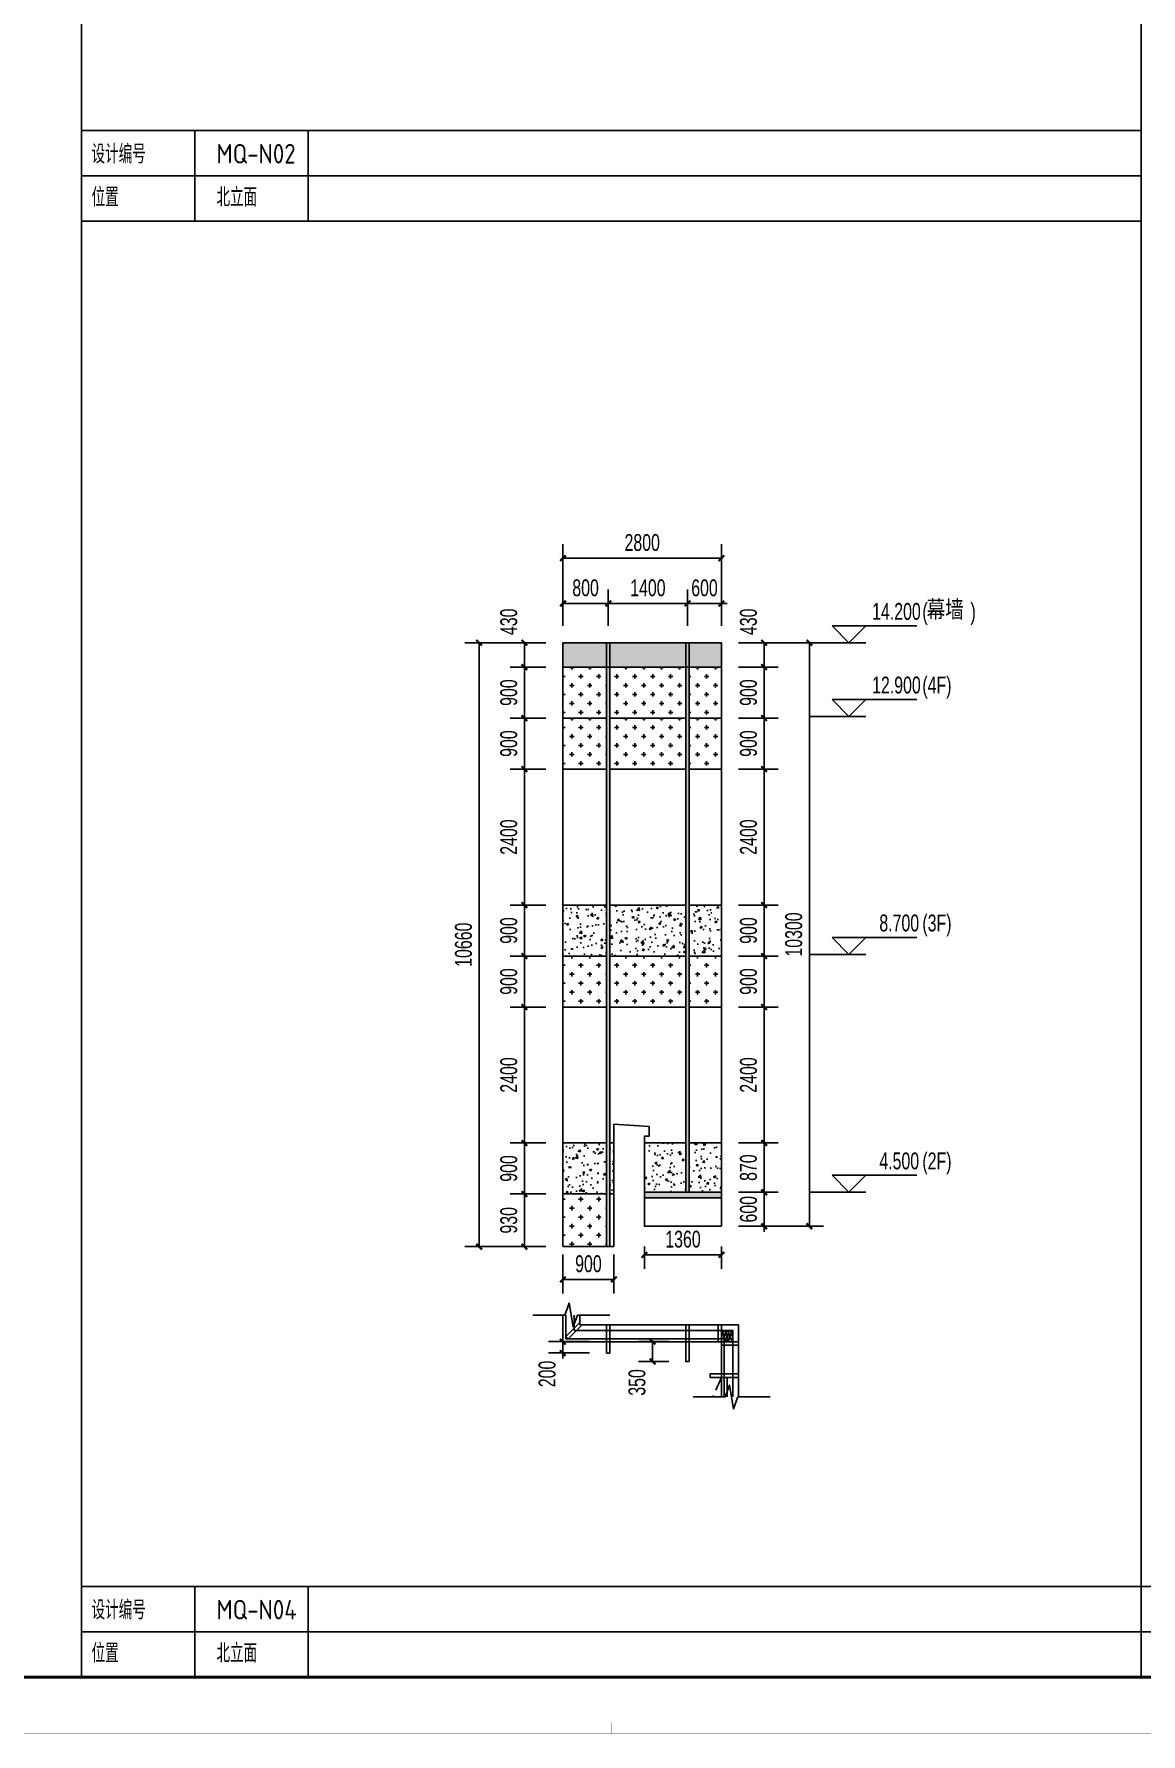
# Model space of a CAD drawing. Extents: x -3 to 440502, y -49243 to 59402.
# Drawn here: x 31859 to 51409, y -2 to 30006 of the extents above; entities that cross this region are included whole.
import ezdxf

# ---------------------------------------------------------------- set-up
doc = ezdxf.new("R2010")
doc.units = 0
doc.header["$LTSCALE"] = 1000
doc.header["$MEASUREMENT"] = 0
for name, pattern in [('109-34 轴网$0$L1$0$$AUDIT_BAD_LTYPE1', [0]), ('ACAD_ISO05W100', [34, 24, -3, 0.5, -3, 0.5, -3]), ('DASH', [0.35, 0.25, -0.1])]:
    doc.linetypes.add(name, pattern=pattern)
for name, color, linetype in [('01-标注_尺寸', 124, 'Continuous'), ('01-标注_标高', 200, 'Continuous'), ('01-标注_符号', 200, 'Continuous'), ('02-TEXT_标注', 130, 'Continuous'), ('05-填充_156', 156, 'Continuous'), ('05-填充_18', 18, 'Continuous'), ('05-填充_天正', 26, 'Continuous'), ('A-0-图名图例', 2, 'Continuous'), ('A-C_玻璃幕墙', 140, 'Continuous'), ('A-C_窗', 140, 'Continuous'), ('A-TECH_结构', 21, 'Continuous'), ('D_铝板', 181, 'Continuous'), ('E-立面', 255, 'Continuous')]:
    doc.layers.add(name, color=color, linetype=linetype)
doc.styles.add('_TCH_DIM', font='ros.shx', dxfattribs={"bigfont": 'jd.shx'})
doc.styles.add('_TCH_DIM_T3', font='ros.shx', dxfattribs={"width": 0.705882, "bigfont": 'jd.shx'})
doc.styles.get("Standard").update_dxf_attribs({"font": 'gbenor.shx', "bigfont": 'gbcbig.shx'})
doc.dimstyles.new('_TCH_ARCH&&100', dxfattribs={"dimtxt": 297.5, "dimasz": 100, "dimexe": 250, "dimexo": 300, "dimgap": 126.25, "dimtad": 1, "dimdec": 0, "dimzin": 0, "dimdsep": 46, "dimtxsty": '_TCH_DIM_T3', "dimblk": 'ARCHTICK', "dimcen": 0.09, "dimclrt": 7, "dimazin": 2, "dimtfac": 1, "dimtdec": 0, "dimtix": 1, "dimtmove": 2, "dimatfit": 3, "dimfxl": 0, "dimtolj": 1, "dimtzin": 0, "dimarcsym": 0})
pattern_1 = [(0, (-484146.42, -43742.68), (158.75, 158.75), [79.375, -238.125]), (90, (-484106.73, -43782.37), (-158.75, 158.75), [79.375, -238.125])]
pattern_2 = [(0, (-484146.42, -39542.68), (158.75, 158.75), [79.375, -238.125]), (90, (-484106.73, -39582.37), (-158.75, 158.75), [79.375, -238.125])]
pattern_3 = [(0, (-484146.42, -38642.68), (158.75, 158.75), [79.375, -238.125]), (90, (-484106.73, -38682.37), (-158.75, 158.75), [79.375, -238.125])]

# ---------------------------------------------------------------- blocks, each defined once
blk = doc.blocks.new('图框-A1')
for points, const_width in [([(0, 0), (841, 0), (841, 594), (0, 594)], 0.05), ([(766, 584), (25, 584), (25, 10), (766, 10)], 0.5)]:
    blk.add_lwpolyline(points, close=True, dxfattribs=dict(const_width=const_width))
at = {"const_width": 0.05}
blk.add_lwpolyline([(420.5, 0), (420.5, 2)], dxfattribs=at)
blk = doc.blocks.new('X-门窗表说明参照')
at = {"layer": 'Defpoints', "color": 165}
blk.add_lwpolyline([(0, 57400), (30200, 57400), (30200, 0), (0, 0)], close=True, dxfattribs=at)
blk = doc.blocks.new('X-门窗表说明')
blk.add_blockref('X-门窗表说明参照', (0, 0))
blk = doc.blocks.new('*U28')
for p, q in [((0, 1600), (18709, 1600)), ((0, 800), (18709, 800)), ((0, 0), (18709, 0))]:
    blk.add_line(p, q)
for points in [[(2000, 1600), (2000, 0)], [(4000, 1600), (4000, 0)]]:
    blk.add_lwpolyline(points)
for s, p in [('设计编号', (176, 1020)), ('位置', (176, 258))]:
    blk.add_text(s, height=332.8).set_placement(p)
blk = doc.blocks.new('*U22')
at = {"layer": '05-填充_18'}
h = blk.add_hatch(color=256, dxfattribs=at)
h.dxf.hatch_style = 1
h.paths.add_polyline_path([(60, -10350), (0, -10350), (0, 310), (60, 310)])
blk.add_lwpolyline([(60, -10350), (0, -10350), (0, 310), (60, 310)], close=True)
blk = doc.blocks.new('*U23')
at = {"layer": '05-填充_18'}
h = blk.add_hatch(color=256, dxfattribs=at)
h.dxf.hatch_style = 1
h.paths.add_polyline_path([(60, -9390), (0, -9390), (0, 310), (60, 310)])
blk.add_lwpolyline([(60, -9390), (0, -9390), (0, 310), (60, 310)], close=True)
blk = doc.blocks.new('*U20')
for p, q in [((0, 1600), (25191, 1600)), ((0, 800), (25191, 800)), ((0, 0), (25191, 0))]:
    blk.add_line(p, q)
for points in [[(2000, 1600), (2000, 0)], [(4000, 1600), (4000, 0)]]:
    blk.add_lwpolyline(points)
for s, p in [('设计编号', (176, 1020)), ('位置', (176, 258))]:
    blk.add_text(s, height=332.8).set_placement(p)
blk = doc.blocks.new('$LinePat$岩棉板')
at = {"color": 0}
for p, q in [((0, -17), (12, -67)), ((12, -67), (24, -17))]:
    blk.add_line(p, q, dxfattribs=at)
for centre, start, end in [((12, -17), 0, 180), ((0, -67), 270, 0), ((24, -67), 180, 270)]:
    blk.add_arc(centre, 12, start, end, dxfattribs=at)
at = {"layer": 'Defpoints'}
blk.add_point((0, 0), dxfattribs=at)
at = {"layer": 'Defpoints', "color": 0}
blk.add_point((24, -84), dxfattribs=at)
blk = doc.blocks.new('A$C13E80662')
for points in [[(150, 150), (150, 200), (0, 200), (0, 0), (150, 0)], [(150, 0), (200, 0), (200, 150), (150, 150)]]:
    blk.add_lwpolyline(points)
at = {"color": 8, "yscale": 1.782568518697715, "zscale": 1.782568518697715}
for p, xscale, rotation in [((150, 200), 2.083333331597222, 270), ((150, 150), 2.083333331597222, 270), ((150, 100), 2.083333331597222, 270), ((150, 50), 2.083333331597222, 270), ((200, 0), 2.083333331597828, 180)]:
    blk.add_blockref('$LinePat$岩棉板', p, dxfattribs=dict(at, xscale=xscale, rotation=rotation))
blk = doc.blocks.new('A$C020B58DD')
at = {"layer": '01-标注_符号', "linetype": '109-34 轴网$0$L1$0$$AUDIT_BAD_LTYPE1'}
for points in [[(1361, 1656), (793, 1656), (716, 1446), (642, 1866), (568, 1656), (0, 1656)], [(4193, 210), (3625, 210), (3549, 0), (3475, 420), (3400, 210), (2833, 210)]]:
    blk.add_lwpolyline(points, dxfattribs=at)
at = {"layer": 'A-C_玻璃幕墙'}
for p, q in [((534, 1185), (534, 1656)), ((584, 1235), (584, 1656)), ((734, 1385), (734, 1656)), ((3384, 1235), (584, 1235)), ((3534, 1385), (734, 1385)), ((3384, 210), (3384, 1235)), ((3534, 210), (3534, 1385)), ((3634, 210), (3634, 1485)), ((3334, 1185), (534, 1185)), ((3334, 210), (3334, 1185)), ((3334, 555), (3334, 210)), ((3634, 555), (3334, 555)), ((3434, 210), (3434, 555)), ((3634, 555), (3634, 210))]:
    blk.add_line(p, q, dxfattribs=at)
for points in [[(855, 1464), (813, 1507), (584, 1278), (627, 1236)], [(1364, 985), (1304, 985), (1304, 1485), (1364, 1485)], [(2764, 835), (2704, 835), (2704, 1485), (2764, 1485)], [(3334, 1185), (3274, 1185), (3274, 1485), (3334, 1485)], [(3334, 1125), (3334, 1185), (3634, 1185), (3634, 1125)], [(3634, 615), (3634, 555), (3134, 555), (3134, 615)]]:
    blk.add_lwpolyline(points, close=True, dxfattribs=at)
at = {"layer": 'A-C_窗', "linetype": 'DASH'}
blk.add_lwpolyline([(3334, 555), (3180, 210)], dxfattribs=at)
at = {"layer": 'A-TECH_结构'}
for p, q in [((834, 1485), (834, 1656)), ((3634, 1485), (834, 1485))]:
    blk.add_line(p, q, dxfattribs=at)
at = {"layer": 'A-C_玻璃幕墙', "xscale": -1, "rotation": 90}
blk.add_blockref('A$C13E80662', (3534, 1385), dxfattribs=at)
blk = doc.blocks.new('_ArchTick')
at = {"color": 0, "linetype": 'ByBlock', "const_width": 0.4}
blk.add_lwpolyline([(-0.5, -0.5), (0.5, 0.5)], dxfattribs=at)
blk = doc.blocks.new('*D271')
at = {"layer": '01-标注_尺寸', "color": 0, "lineweight": -2, "transparency": 16777216}
for p, q in [((40819, 19260), (39469, 19260)), ((39719, 8600), (39719, 19260)), ((40819, 8600), (39469, 8600))]:
    blk.add_line(p, q, dxfattribs=at)
at = {"layer": 'Defpoints', "color": 0, "transparency": 16777216}
for p in [(39719, 19260), (41119, 19260), (41119, 8600)]:
    blk.add_point(p, dxfattribs=at)
at = {"layer": '01-标注_尺寸', "color": 0, "lineweight": -2, "transparency": 16777216, "xscale": 100, "yscale": 100, "zscale": 100}
for p, rotation in [((39719, 19260), 90), ((39719, 8600), 270)]:
    blk.add_blockref('_ArchTick', p, dxfattribs=dict(at, rotation=rotation))
at = {"layer": '01-标注_尺寸', "color": 7, "transparency": 16777216, "insert": (39444, 13930), "char_height": 297.5, "attachment_point": 5, "rotation": 90, "style": '_TCH_DIM_T3'}
blk.add_mtext('\\A1;10660', dxfattribs=at)
blk = doc.blocks.new('*D272')
at = {"layer": '01-标注_尺寸', "color": 0, "lineweight": -2, "transparency": 16777216}
for p, q in [((40900, 9530), (40269, 9530)), ((40519, 8600), (40519, 9530)), ((40900, 8600), (40269, 8600))]:
    blk.add_line(p, q, dxfattribs=at)
at = {"layer": 'Defpoints', "color": 0, "transparency": 16777216}
for p in [(40519, 9530), (41200, 9530), (41200, 8600)]:
    blk.add_point(p, dxfattribs=at)
at = {"layer": '01-标注_尺寸', "color": 0, "lineweight": -2, "transparency": 16777216, "xscale": 100, "yscale": 100, "zscale": 100}
for p, rotation in [((40519, 9530), 90), ((40519, 8600), 270)]:
    blk.add_blockref('_ArchTick', p, dxfattribs=dict(at, rotation=rotation))
at = {"layer": '01-标注_尺寸', "color": 7, "transparency": 16777216, "insert": (40244, 9065), "char_height": 297.5, "attachment_point": 5, "rotation": 90, "style": '_TCH_DIM_T3'}
blk.add_mtext('\\A1;930', dxfattribs=at)
blk = doc.blocks.new('*D273')
at = {"layer": '01-标注_尺寸', "color": 0, "lineweight": -2, "transparency": 16777216}
for p, q in [((40900, 10430), (40269, 10430)), ((40519, 9530), (40519, 10430)), ((40900, 9530), (40269, 9530))]:
    blk.add_line(p, q, dxfattribs=at)
at = {"layer": 'Defpoints', "color": 0, "transparency": 16777216}
for p in [(40519, 10430), (41200, 10430), (41200, 9530)]:
    blk.add_point(p, dxfattribs=at)
at = {"layer": '01-标注_尺寸', "color": 0, "lineweight": -2, "transparency": 16777216, "xscale": 100, "yscale": 100, "zscale": 100}
for p, rotation in [((40519, 10430), 90), ((40519, 9530), 270)]:
    blk.add_blockref('_ArchTick', p, dxfattribs=dict(at, rotation=rotation))
at = {"layer": '01-标注_尺寸', "color": 7, "transparency": 16777216, "insert": (40244, 9980), "char_height": 297.5, "attachment_point": 5, "rotation": 90, "style": '_TCH_DIM_T3'}
blk.add_mtext('\\A1;900', dxfattribs=at)
blk = doc.blocks.new('*D274')
at = {"layer": '01-标注_尺寸', "color": 0, "lineweight": -2, "transparency": 16777216}
for p, q in [((40900, 12830), (40269, 12830)), ((40519, 10430), (40519, 12830)), ((40900, 10430), (40269, 10430))]:
    blk.add_line(p, q, dxfattribs=at)
at = {"layer": 'Defpoints', "color": 0, "transparency": 16777216}
for p in [(40519, 12830), (41200, 12830), (41200, 10430)]:
    blk.add_point(p, dxfattribs=at)
at = {"layer": '01-标注_尺寸', "color": 0, "lineweight": -2, "transparency": 16777216, "xscale": 100, "yscale": 100, "zscale": 100}
for p, rotation in [((40519, 12830), 90), ((40519, 10430), 270)]:
    blk.add_blockref('_ArchTick', p, dxfattribs=dict(at, rotation=rotation))
at = {"layer": '01-标注_尺寸', "color": 7, "transparency": 16777216, "insert": (40244, 11630), "char_height": 297.5, "attachment_point": 5, "rotation": 90, "style": '_TCH_DIM_T3'}
blk.add_mtext('\\A1;2400', dxfattribs=at)
blk = doc.blocks.new('*D275')
at = {"layer": '01-标注_尺寸', "color": 0, "lineweight": -2, "transparency": 16777216}
for p, q in [((40900, 13730), (40269, 13730)), ((40519, 12830), (40519, 13730)), ((40900, 12830), (40269, 12830))]:
    blk.add_line(p, q, dxfattribs=at)
at = {"layer": 'Defpoints', "color": 0, "transparency": 16777216}
for p in [(40519, 13730), (41200, 13730), (41200, 12830)]:
    blk.add_point(p, dxfattribs=at)
at = {"layer": '01-标注_尺寸', "color": 0, "lineweight": -2, "transparency": 16777216, "xscale": 100, "yscale": 100, "zscale": 100}
for p, rotation in [((40519, 13730), 90), ((40519, 12830), 270)]:
    blk.add_blockref('_ArchTick', p, dxfattribs=dict(at, rotation=rotation))
at = {"layer": '01-标注_尺寸', "color": 7, "transparency": 16777216, "insert": (40244, 13280), "char_height": 297.5, "attachment_point": 5, "rotation": 90, "style": '_TCH_DIM_T3'}
blk.add_mtext('\\A1;900', dxfattribs=at)
blk = doc.blocks.new('*D276')
at = {"layer": '01-标注_尺寸', "color": 0, "lineweight": -2, "transparency": 16777216}
for p, q in [((40900, 14630), (40269, 14630)), ((40519, 13730), (40519, 14630)), ((40900, 13730), (40269, 13730))]:
    blk.add_line(p, q, dxfattribs=at)
at = {"layer": 'Defpoints', "color": 0, "transparency": 16777216}
for p in [(40519, 14630), (41200, 14630), (41200, 13730)]:
    blk.add_point(p, dxfattribs=at)
at = {"layer": '01-标注_尺寸', "color": 0, "lineweight": -2, "transparency": 16777216, "xscale": 100, "yscale": 100, "zscale": 100}
for p, rotation in [((40519, 14630), 90), ((40519, 13730), 270)]:
    blk.add_blockref('_ArchTick', p, dxfattribs=dict(at, rotation=rotation))
at = {"layer": '01-标注_尺寸', "color": 7, "transparency": 16777216, "insert": (40244, 14180), "char_height": 297.5, "attachment_point": 5, "rotation": 90, "style": '_TCH_DIM_T3'}
blk.add_mtext('\\A1;900', dxfattribs=at)
blk = doc.blocks.new('*D277')
at = {"layer": '01-标注_尺寸', "color": 0, "lineweight": -2, "transparency": 16777216}
for p, q in [((40900, 17030), (40269, 17030)), ((40519, 14630), (40519, 17030)), ((40900, 14630), (40269, 14630))]:
    blk.add_line(p, q, dxfattribs=at)
at = {"layer": 'Defpoints', "color": 0, "transparency": 16777216}
for p in [(40519, 17030), (41200, 17030), (41200, 14630)]:
    blk.add_point(p, dxfattribs=at)
at = {"layer": '01-标注_尺寸', "color": 0, "lineweight": -2, "transparency": 16777216, "xscale": 100, "yscale": 100, "zscale": 100}
for p, rotation in [((40519, 17030), 90), ((40519, 14630), 270)]:
    blk.add_blockref('_ArchTick', p, dxfattribs=dict(at, rotation=rotation))
at = {"layer": '01-标注_尺寸', "color": 7, "transparency": 16777216, "insert": (40244, 15830), "char_height": 297.5, "attachment_point": 5, "rotation": 90, "style": '_TCH_DIM_T3'}
blk.add_mtext('\\A1;2400', dxfattribs=at)
blk = doc.blocks.new('*D278')
at = {"layer": '01-标注_尺寸', "color": 0, "lineweight": -2, "transparency": 16777216}
for p, q in [((40900, 17930), (40269, 17930)), ((40519, 17030), (40519, 17930)), ((40900, 17030), (40269, 17030))]:
    blk.add_line(p, q, dxfattribs=at)
at = {"layer": 'Defpoints', "color": 0, "transparency": 16777216}
for p in [(40519, 17930), (41200, 17930), (41200, 17030)]:
    blk.add_point(p, dxfattribs=at)
at = {"layer": '01-标注_尺寸', "color": 0, "lineweight": -2, "transparency": 16777216, "xscale": 100, "yscale": 100, "zscale": 100}
for p, rotation in [((40519, 17930), 90), ((40519, 17030), 270)]:
    blk.add_blockref('_ArchTick', p, dxfattribs=dict(at, rotation=rotation))
at = {"layer": '01-标注_尺寸', "color": 7, "transparency": 16777216, "insert": (40244, 17480), "char_height": 297.5, "attachment_point": 5, "rotation": 90, "style": '_TCH_DIM_T3'}
blk.add_mtext('\\A1;900', dxfattribs=at)
blk = doc.blocks.new('*D279')
at = {"layer": '01-标注_尺寸', "color": 0, "lineweight": -2, "transparency": 16777216}
for p, q in [((40900, 18830), (40269, 18830)), ((40519, 17930), (40519, 18830)), ((40900, 17930), (40269, 17930))]:
    blk.add_line(p, q, dxfattribs=at)
at = {"layer": 'Defpoints', "color": 0, "transparency": 16777216}
for p in [(40519, 18830), (41200, 18830), (41200, 17930)]:
    blk.add_point(p, dxfattribs=at)
at = {"layer": '01-标注_尺寸', "color": 0, "lineweight": -2, "transparency": 16777216, "xscale": 100, "yscale": 100, "zscale": 100}
for p, rotation in [((40519, 18830), 90), ((40519, 17930), 270)]:
    blk.add_blockref('_ArchTick', p, dxfattribs=dict(at, rotation=rotation))
at = {"layer": '01-标注_尺寸', "color": 7, "transparency": 16777216, "insert": (40244, 18380), "char_height": 297.5, "attachment_point": 5, "rotation": 90, "style": '_TCH_DIM_T3'}
blk.add_mtext('\\A1;900', dxfattribs=at)
blk = doc.blocks.new('*D280')
at = {"layer": '01-标注_尺寸', "color": 0, "lineweight": -2, "transparency": 16777216}
for p, q in [((40900, 19260), (40269, 19260)), ((40519, 18830), (40519, 19260)), ((40900, 18830), (40269, 18830))]:
    blk.add_line(p, q, dxfattribs=at)
at = {"layer": 'Defpoints', "color": 0, "transparency": 16777216}
for p in [(40519, 19260), (41200, 19260), (41200, 18830)]:
    blk.add_point(p, dxfattribs=at)
at = {"layer": '01-标注_尺寸', "color": 0, "lineweight": -2, "transparency": 16777216, "xscale": 100, "yscale": 100, "zscale": 100}
for p, rotation in [((40519, 19260), 90), ((40519, 18830), 270)]:
    blk.add_blockref('_ArchTick', p, dxfattribs=dict(at, rotation=rotation))
at = {"layer": '01-标注_尺寸', "color": 7, "transparency": 16777216, "insert": (40244, 19630), "char_height": 297.5, "attachment_point": 5, "rotation": 90, "style": '_TCH_DIM_T3'}
blk.add_mtext('\\A1;430', dxfattribs=at)
blk = doc.blocks.new('*D281')
at = {"layer": '01-标注_尺寸', "color": 0, "lineweight": -2, "transparency": 16777216}
for p, q in [((41200, 19932), (41200, 21003)), ((41200, 20753), (44000, 20753)), ((44000, 19932), (44000, 21003))]:
    blk.add_line(p, q, dxfattribs=at)
at = {"layer": 'Defpoints', "color": 0, "transparency": 16777216}
for p in [(44000, 20753), (41200, 19632), (44000, 19632)]:
    blk.add_point(p, dxfattribs=at)
at = {"layer": '01-标注_尺寸', "color": 0, "lineweight": -2, "transparency": 16777216, "xscale": 100, "yscale": 100, "zscale": 100, "rotation": 180}
blk.add_blockref('_ArchTick', (41200, 20753), dxfattribs=at)
at = {"layer": '01-标注_尺寸', "color": 0, "lineweight": -2, "transparency": 16777216, "xscale": 100, "yscale": 100, "zscale": 100}
blk.add_blockref('_ArchTick', (44000, 20753), dxfattribs=at)
at = {"layer": '01-标注_尺寸', "color": 7, "transparency": 16777216, "insert": (42600, 21028), "char_height": 297.5, "attachment_point": 5, "style": '_TCH_DIM_T3'}
blk.add_mtext('\\A1;2800', dxfattribs=at)
blk = doc.blocks.new('*D282')
at = {"layer": '01-标注_尺寸', "color": 0, "lineweight": -2, "transparency": 16777216}
for p, q in [((41200, 8461), (41200, 7772)), ((42100, 8461), (42100, 7772)), ((41200, 8022), (42100, 8022))]:
    blk.add_line(p, q, dxfattribs=at)
at = {"layer": 'Defpoints', "color": 0, "transparency": 16777216}
for p in [(41200, 8761), (42100, 8761), (42100, 8022)]:
    blk.add_point(p, dxfattribs=at)
at = {"layer": '01-标注_尺寸', "color": 0, "lineweight": -2, "transparency": 16777216, "xscale": 100, "yscale": 100, "zscale": 100, "rotation": 180}
blk.add_blockref('_ArchTick', (41200, 8022), dxfattribs=at)
at = {"layer": '01-标注_尺寸', "color": 0, "lineweight": -2, "transparency": 16777216, "xscale": 100, "yscale": 100, "zscale": 100}
blk.add_blockref('_ArchTick', (42100, 8022), dxfattribs=at)
at = {"layer": '01-标注_尺寸', "color": 7, "transparency": 16777216, "insert": (41650, 8297), "char_height": 297.5, "attachment_point": 5, "style": '_TCH_DIM_T3'}
blk.add_mtext('\\A1;900', dxfattribs=at)
blk = doc.blocks.new('*D299')
at = {"layer": '01-标注_尺寸', "color": 0, "lineweight": -2, "transparency": 16777216}
for p, q in [((41200, 19560), (41200, 20203)), ((42000, 19560), (42000, 20203)), ((41200, 19953), (42000, 19953))]:
    blk.add_line(p, q, dxfattribs=at)
at = {"layer": 'Defpoints', "color": 0, "transparency": 16777216}
for p in [(42000, 19953), (41200, 19260), (42000, 19260)]:
    blk.add_point(p, dxfattribs=at)
at = {"layer": '01-标注_尺寸', "color": 0, "lineweight": -2, "transparency": 16777216, "xscale": 100, "yscale": 100, "zscale": 100, "rotation": 180}
blk.add_blockref('_ArchTick', (41200, 19953), dxfattribs=at)
at = {"layer": '01-标注_尺寸', "color": 0, "lineweight": -2, "transparency": 16777216, "xscale": 100, "yscale": 100, "zscale": 100}
blk.add_blockref('_ArchTick', (42000, 19953), dxfattribs=at)
at = {"layer": '01-标注_尺寸', "color": 7, "transparency": 16777216, "insert": (41600, 20228), "char_height": 297.5, "attachment_point": 5, "style": '_TCH_DIM_T3'}
blk.add_mtext('\\A1;800', dxfattribs=at)
blk = doc.blocks.new('*D300')
at = {"layer": '01-标注_尺寸', "color": 0, "lineweight": -2, "transparency": 16777216}
for p, q in [((42000, 19560), (42000, 20203)), ((43400, 19560), (43400, 20203)), ((42000, 19953), (43400, 19953))]:
    blk.add_line(p, q, dxfattribs=at)
at = {"layer": 'Defpoints', "color": 0, "transparency": 16777216}
for p in [(43400, 19953), (42000, 19260), (43400, 19260)]:
    blk.add_point(p, dxfattribs=at)
at = {"layer": '01-标注_尺寸', "color": 0, "lineweight": -2, "transparency": 16777216, "xscale": 100, "yscale": 100, "zscale": 100, "rotation": 180}
blk.add_blockref('_ArchTick', (42000, 19953), dxfattribs=at)
at = {"layer": '01-标注_尺寸', "color": 0, "lineweight": -2, "transparency": 16777216, "xscale": 100, "yscale": 100, "zscale": 100}
blk.add_blockref('_ArchTick', (43400, 19953), dxfattribs=at)
at = {"layer": '01-标注_尺寸', "color": 7, "transparency": 16777216, "insert": (42700, 20228), "char_height": 297.5, "attachment_point": 5, "style": '_TCH_DIM_T3'}
blk.add_mtext('\\A1;1400', dxfattribs=at)
blk = doc.blocks.new('*D301')
at = {"layer": '01-标注_尺寸', "color": 0, "lineweight": -2, "transparency": 16777216}
for p, q in [((43400, 19560), (43400, 20203)), ((44000, 19560), (44000, 20203)), ((43400, 19953), (43300, 19953)), ((43400, 19953), (44000, 19953)), ((44000, 19953), (44100, 19953))]:
    blk.add_line(p, q, dxfattribs=at)
at = {"layer": 'Defpoints', "color": 0, "transparency": 16777216}
for p in [(44000, 19953), (43400, 19260), (44000, 19260)]:
    blk.add_point(p, dxfattribs=at)
at = {"layer": '01-标注_尺寸', "color": 0, "lineweight": -2, "transparency": 16777216, "xscale": 100, "yscale": 100, "zscale": 100}
blk.add_blockref('_ArchTick', (43400, 19953), dxfattribs=at)
at = {"layer": '01-标注_尺寸', "color": 0, "lineweight": -2, "transparency": 16777216, "xscale": 100, "yscale": 100, "zscale": 100, "rotation": 180}
blk.add_blockref('_ArchTick', (44000, 19953), dxfattribs=at)
at = {"layer": '01-标注_尺寸', "color": 7, "transparency": 16777216, "insert": (43700, 20228), "char_height": 297.5, "attachment_point": 5, "style": '_TCH_DIM_T3'}
blk.add_mtext('\\A1;600', dxfattribs=at)
blk = doc.blocks.new('*D317')
at = {"layer": '01-标注_尺寸', "color": 0, "lineweight": -2, "transparency": 16777216}
for p, q in [((41670, 6923), (40946, 6923)), ((41196, 6923), (41196, 7023)), ((41196, 6723), (41196, 6923)), ((41670, 6723), (40946, 6723)), ((41196, 6723), (41196, 6623))]:
    blk.add_line(p, q, dxfattribs=at)
at = {"layer": 'Defpoints', "color": 0, "transparency": 16777216}
for p in [(41196, 6923), (41970, 6923), (41970, 6723)]:
    blk.add_point(p, dxfattribs=at)
at = {"layer": '01-标注_尺寸', "color": 0, "lineweight": -2, "transparency": 16777216, "xscale": 100, "yscale": 100, "zscale": 100}
for p, rotation in [((41196, 6923), 270), ((41196, 6723), 90)]:
    blk.add_blockref('_ArchTick', p, dxfattribs=dict(at, rotation=rotation))
at = {"layer": '01-标注_尺寸', "color": 7, "transparency": 16777216, "insert": (40921, 6353), "char_height": 297.5, "attachment_point": 5, "rotation": 90, "style": '_TCH_DIM_T3'}
blk.add_mtext('\\A1;200', dxfattribs=at)
blk = doc.blocks.new('*D318')
at = {"layer": '01-标注_尺寸', "color": 0, "lineweight": -2, "transparency": 16777216}
for p, q in [((43070, 6923), (42534, 6923)), ((42784, 6573), (42784, 6923)), ((43070, 6573), (42534, 6573))]:
    blk.add_line(p, q, dxfattribs=at)
at = {"layer": 'Defpoints', "color": 0, "transparency": 16777216}
for p in [(42784, 6923), (43370, 6923), (43370, 6573)]:
    blk.add_point(p, dxfattribs=at)
at = {"layer": '01-标注_尺寸', "color": 0, "lineweight": -2, "transparency": 16777216, "xscale": 100, "yscale": 100, "zscale": 100}
for p, rotation in [((42784, 6923), 90), ((42784, 6573), 270)]:
    blk.add_blockref('_ArchTick', p, dxfattribs=dict(at, rotation=rotation))
at = {"layer": '01-标注_尺寸', "color": 7, "transparency": 16777216, "insert": (42509, 6203), "char_height": 297.5, "attachment_point": 5, "rotation": 90, "style": '_TCH_DIM_T3'}
blk.add_mtext('\\A1;350', dxfattribs=at)
blk = doc.blocks.new('*D1065')
at = {"layer": '01-标注_尺寸', "color": 0, "lineweight": -2, "transparency": 16777216}
for p, q in [((42640, 8604), (42640, 8206)), ((42640, 8456), (44000, 8456)), ((44000, 8604), (44000, 8206))]:
    blk.add_line(p, q, dxfattribs=at)
at = {"layer": 'Defpoints', "color": 0, "transparency": 16777216}
for p in [(42640, 8904), (44000, 8904), (44000, 8456)]:
    blk.add_point(p, dxfattribs=at)
at = {"layer": '01-标注_尺寸', "color": 0, "lineweight": -2, "transparency": 16777216, "xscale": 100, "yscale": 100, "zscale": 100, "rotation": 180}
blk.add_blockref('_ArchTick', (42640, 8456), dxfattribs=at)
at = {"layer": '01-标注_尺寸', "color": 0, "lineweight": -2, "transparency": 16777216, "xscale": 100, "yscale": 100, "zscale": 100}
blk.add_blockref('_ArchTick', (44000, 8456), dxfattribs=at)
at = {"layer": '01-标注_尺寸', "color": 7, "transparency": 16777216, "insert": (43320, 8731), "char_height": 297.5, "attachment_point": 5, "style": '_TCH_DIM_T3'}
blk.add_mtext('\\A1;1360', dxfattribs=at)
blk = doc.blocks.new('*D1090')
at = {"layer": '01-标注_尺寸', "color": 0, "lineweight": -2, "transparency": 16777216}
for p, q in [((44752, 9560), (44752, 9660)), ((44300, 9560), (45002, 9560)), ((44752, 8960), (44752, 9560)), ((44300, 8960), (45002, 8960)), ((44752, 8960), (44752, 8860))]:
    blk.add_line(p, q, dxfattribs=at)
at = {"layer": 'Defpoints', "color": 0, "transparency": 16777216}
for p in [(44000, 9560), (44752, 9560), (44000, 8960)]:
    blk.add_point(p, dxfattribs=at)
at = {"layer": '01-标注_尺寸', "color": 0, "lineweight": -2, "transparency": 16777216, "xscale": 100, "yscale": 100, "zscale": 100}
for p, rotation in [((44752, 9560), 270), ((44752, 8960), 90)]:
    blk.add_blockref('_ArchTick', p, dxfattribs=dict(at, rotation=rotation))
at = {"layer": '01-标注_尺寸', "color": 7, "transparency": 16777216, "insert": (44477, 9260), "char_height": 297.5, "attachment_point": 5, "rotation": 90, "style": '_TCH_DIM_T3'}
blk.add_mtext('\\A1;600', dxfattribs=at)
blk = doc.blocks.new('*D1091')
at = {"layer": '01-标注_尺寸', "color": 0, "lineweight": -2, "transparency": 16777216}
for p, q in [((44300, 10430), (45002, 10430)), ((44752, 9560), (44752, 10430)), ((44300, 9560), (45002, 9560))]:
    blk.add_line(p, q, dxfattribs=at)
at = {"layer": 'Defpoints', "color": 0, "transparency": 16777216}
for p in [(44000, 10430), (44752, 10430), (44000, 9560)]:
    blk.add_point(p, dxfattribs=at)
at = {"layer": '01-标注_尺寸', "color": 0, "lineweight": -2, "transparency": 16777216, "xscale": 100, "yscale": 100, "zscale": 100}
for p, rotation in [((44752, 10430), 90), ((44752, 9560), 270)]:
    blk.add_blockref('_ArchTick', p, dxfattribs=dict(at, rotation=rotation))
at = {"layer": '01-标注_尺寸', "color": 7, "transparency": 16777216, "insert": (44477, 9995), "char_height": 297.5, "attachment_point": 5, "rotation": 90, "style": '_TCH_DIM_T3'}
blk.add_mtext('\\A1;870', dxfattribs=at)
blk = doc.blocks.new('*D1092')
at = {"layer": '01-标注_尺寸', "color": 0, "lineweight": -2, "transparency": 16777216}
for p, q in [((44300, 12830), (45002, 12830)), ((44752, 10430), (44752, 12830)), ((44300, 10430), (45002, 10430))]:
    blk.add_line(p, q, dxfattribs=at)
at = {"layer": 'Defpoints', "color": 0, "transparency": 16777216}
for p in [(44000, 12830), (44752, 12830), (44000, 10430)]:
    blk.add_point(p, dxfattribs=at)
at = {"layer": '01-标注_尺寸', "color": 0, "lineweight": -2, "transparency": 16777216, "xscale": 100, "yscale": 100, "zscale": 100}
for p, rotation in [((44752, 12830), 90), ((44752, 10430), 270)]:
    blk.add_blockref('_ArchTick', p, dxfattribs=dict(at, rotation=rotation))
at = {"layer": '01-标注_尺寸', "color": 7, "transparency": 16777216, "insert": (44477, 11630), "char_height": 297.5, "attachment_point": 5, "rotation": 90, "style": '_TCH_DIM_T3'}
blk.add_mtext('\\A1;2400', dxfattribs=at)
blk = doc.blocks.new('*D1093')
at = {"layer": '01-标注_尺寸', "color": 0, "lineweight": -2, "transparency": 16777216}
for p, q in [((44300, 13730), (45002, 13730)), ((44752, 12830), (44752, 13730)), ((44300, 12830), (45002, 12830))]:
    blk.add_line(p, q, dxfattribs=at)
at = {"layer": 'Defpoints', "color": 0, "transparency": 16777216}
for p in [(44000, 13730), (44752, 13730), (44000, 12830)]:
    blk.add_point(p, dxfattribs=at)
at = {"layer": '01-标注_尺寸', "color": 0, "lineweight": -2, "transparency": 16777216, "xscale": 100, "yscale": 100, "zscale": 100}
for p, rotation in [((44752, 13730), 90), ((44752, 12830), 270)]:
    blk.add_blockref('_ArchTick', p, dxfattribs=dict(at, rotation=rotation))
at = {"layer": '01-标注_尺寸', "color": 7, "transparency": 16777216, "insert": (44477, 13280), "char_height": 297.5, "attachment_point": 5, "rotation": 90, "style": '_TCH_DIM_T3'}
blk.add_mtext('\\A1;900', dxfattribs=at)
blk = doc.blocks.new('*D1094')
at = {"layer": '01-标注_尺寸', "color": 0, "lineweight": -2, "transparency": 16777216}
for p, q in [((44300, 14630), (45002, 14630)), ((44752, 13730), (44752, 14630)), ((44300, 13730), (45002, 13730))]:
    blk.add_line(p, q, dxfattribs=at)
at = {"layer": 'Defpoints', "color": 0, "transparency": 16777216}
for p in [(44000, 14630), (44752, 14630), (44000, 13730)]:
    blk.add_point(p, dxfattribs=at)
at = {"layer": '01-标注_尺寸', "color": 0, "lineweight": -2, "transparency": 16777216, "xscale": 100, "yscale": 100, "zscale": 100}
for p, rotation in [((44752, 14630), 90), ((44752, 13730), 270)]:
    blk.add_blockref('_ArchTick', p, dxfattribs=dict(at, rotation=rotation))
at = {"layer": '01-标注_尺寸', "color": 7, "transparency": 16777216, "insert": (44477, 14180), "char_height": 297.5, "attachment_point": 5, "rotation": 90, "style": '_TCH_DIM_T3'}
blk.add_mtext('\\A1;900', dxfattribs=at)
blk = doc.blocks.new('*D1095')
at = {"layer": '01-标注_尺寸', "color": 0, "lineweight": -2, "transparency": 16777216}
for p, q in [((44300, 17030), (45002, 17030)), ((44752, 14630), (44752, 17030)), ((44300, 14630), (45002, 14630))]:
    blk.add_line(p, q, dxfattribs=at)
at = {"layer": 'Defpoints', "color": 0, "transparency": 16777216}
for p in [(44000, 17030), (44752, 17030), (44000, 14630)]:
    blk.add_point(p, dxfattribs=at)
at = {"layer": '01-标注_尺寸', "color": 0, "lineweight": -2, "transparency": 16777216, "xscale": 100, "yscale": 100, "zscale": 100}
for p, rotation in [((44752, 17030), 90), ((44752, 14630), 270)]:
    blk.add_blockref('_ArchTick', p, dxfattribs=dict(at, rotation=rotation))
at = {"layer": '01-标注_尺寸', "color": 7, "transparency": 16777216, "insert": (44477, 15830), "char_height": 297.5, "attachment_point": 5, "rotation": 90, "style": '_TCH_DIM_T3'}
blk.add_mtext('\\A1;2400', dxfattribs=at)
blk = doc.blocks.new('*D1096')
at = {"layer": '01-标注_尺寸', "color": 0, "lineweight": -2, "transparency": 16777216}
for p, q in [((44300, 17930), (45002, 17930)), ((44752, 17030), (44752, 17930)), ((44300, 17030), (45002, 17030))]:
    blk.add_line(p, q, dxfattribs=at)
at = {"layer": 'Defpoints', "color": 0, "transparency": 16777216}
for p in [(44000, 17930), (44752, 17930), (44000, 17030)]:
    blk.add_point(p, dxfattribs=at)
at = {"layer": '01-标注_尺寸', "color": 0, "lineweight": -2, "transparency": 16777216, "xscale": 100, "yscale": 100, "zscale": 100}
for p, rotation in [((44752, 17930), 90), ((44752, 17030), 270)]:
    blk.add_blockref('_ArchTick', p, dxfattribs=dict(at, rotation=rotation))
at = {"layer": '01-标注_尺寸', "color": 7, "transparency": 16777216, "insert": (44477, 17480), "char_height": 297.5, "attachment_point": 5, "rotation": 90, "style": '_TCH_DIM_T3'}
blk.add_mtext('\\A1;900', dxfattribs=at)
blk = doc.blocks.new('*D1097')
at = {"layer": '01-标注_尺寸', "color": 0, "lineweight": -2, "transparency": 16777216}
for p, q in [((44300, 18830), (45002, 18830)), ((44752, 17930), (44752, 18830)), ((44300, 17930), (45002, 17930))]:
    blk.add_line(p, q, dxfattribs=at)
at = {"layer": 'Defpoints', "color": 0, "transparency": 16777216}
for p in [(44000, 18830), (44752, 18830), (44000, 17930)]:
    blk.add_point(p, dxfattribs=at)
at = {"layer": '01-标注_尺寸', "color": 0, "lineweight": -2, "transparency": 16777216, "xscale": 100, "yscale": 100, "zscale": 100}
for p, rotation in [((44752, 18830), 90), ((44752, 17930), 270)]:
    blk.add_blockref('_ArchTick', p, dxfattribs=dict(at, rotation=rotation))
at = {"layer": '01-标注_尺寸', "color": 7, "transparency": 16777216, "insert": (44477, 18380), "char_height": 297.5, "attachment_point": 5, "rotation": 90, "style": '_TCH_DIM_T3'}
blk.add_mtext('\\A1;900', dxfattribs=at)
blk = doc.blocks.new('*D1098')
at = {"layer": '01-标注_尺寸', "color": 0, "lineweight": -2, "transparency": 16777216}
for p, q in [((44300, 19260), (45002, 19260)), ((44752, 18830), (44752, 19260)), ((44300, 18830), (45002, 18830))]:
    blk.add_line(p, q, dxfattribs=at)
at = {"layer": 'Defpoints', "color": 0, "transparency": 16777216}
for p in [(44000, 19260), (44752, 19260), (44000, 18830)]:
    blk.add_point(p, dxfattribs=at)
at = {"layer": '01-标注_尺寸', "color": 0, "lineweight": -2, "transparency": 16777216, "xscale": 100, "yscale": 100, "zscale": 100}
for p, rotation in [((44752, 19260), 90), ((44752, 18830), 270)]:
    blk.add_blockref('_ArchTick', p, dxfattribs=dict(at, rotation=rotation))
at = {"layer": '01-标注_尺寸', "color": 7, "transparency": 16777216, "insert": (44477, 19630), "char_height": 297.5, "attachment_point": 5, "rotation": 90, "style": '_TCH_DIM_T3'}
blk.add_mtext('\\A1;430', dxfattribs=at)
blk = doc.blocks.new('*D1099')
at = {"layer": '01-标注_尺寸', "color": 0, "lineweight": -2, "transparency": 16777216}
for p, q in [((44443, 19260), (45802, 19260)), ((45552, 8960), (45552, 19260)), ((44443, 8960), (45802, 8960))]:
    blk.add_line(p, q, dxfattribs=at)
at = {"layer": 'Defpoints', "color": 0, "transparency": 16777216}
for p in [(44143, 19260), (45552, 19260), (44143, 8960)]:
    blk.add_point(p, dxfattribs=at)
at = {"layer": '01-标注_尺寸', "color": 0, "lineweight": -2, "transparency": 16777216, "xscale": 100, "yscale": 100, "zscale": 100}
for p, rotation in [((45552, 19260), 90), ((45552, 8960), 270)]:
    blk.add_blockref('_ArchTick', p, dxfattribs=dict(at, rotation=rotation))
at = {"layer": '01-标注_尺寸', "color": 7, "transparency": 16777216, "insert": (45277, 14110), "char_height": 297.5, "attachment_point": 5, "rotation": 90, "style": '_TCH_DIM_T3'}
blk.add_mtext('\\A1;10300', dxfattribs=at)

msp = doc.modelspace()

# ---------------------------------------------------------------- hatches: boundary and pattern name
at = {"layer": '05-填充_156'}
h = msp.add_hatch(dxfattribs=at)
h.set_pattern_fill('CROSS', color=136, scale=100)
h.set_pattern_definition(pattern_3)
h.paths.add_polyline_path([(41970, 18830), (41200, 18830), (41200, 17930), (41970, 17930)])
h = msp.add_hatch(dxfattribs=at)
h.set_pattern_fill('CROSS', color=136, scale=100)
h.set_pattern_definition(pattern_3)
h.paths.add_polyline_path([(43370, 18830), (42030, 18830), (42030, 17930), (43370, 17930)])
h = msp.add_hatch(dxfattribs=at)
h.set_pattern_fill('CROSS', color=136, scale=100)
h.set_pattern_definition(pattern_3)
h.paths.add_polyline_path([(44000, 18830), (43430, 18830), (43430, 17930), (44000, 17930)])
h = msp.add_hatch(dxfattribs=at)
h.set_pattern_fill('CROSS', color=136, scale=100)
h.set_pattern_definition(pattern_2)
h.paths.add_polyline_path([(41970, 17930), (41200, 17930), (41200, 17030), (41970, 17030)])
h = msp.add_hatch(dxfattribs=at)
h.set_pattern_fill('CROSS', color=136, scale=100)
h.set_pattern_definition(pattern_2)
h.paths.add_polyline_path([(43370, 17930), (42030, 17930), (42030, 17030), (43370, 17030)])
h = msp.add_hatch(dxfattribs=at)
h.set_pattern_fill('CROSS', color=136, scale=100)
h.set_pattern_definition(pattern_2)
h.paths.add_polyline_path([(44000, 17930), (43430, 17930), (43430, 17030), (44000, 17030)])
h = msp.add_hatch(dxfattribs=at)
h.set_pattern_fill('CROSS', color=136, scale=100)
h.set_pattern_definition(pattern_1)
h.paths.add_polyline_path([(41970, 13730), (41200, 13730), (41200, 12830), (41970, 12830)])
h = msp.add_hatch(dxfattribs=at)
h.set_pattern_fill('CROSS', color=136, scale=100)
h.set_pattern_definition(pattern_1)
h.paths.add_polyline_path([(42030, 13730), (42030, 12830), (43370, 12830), (43370, 13730)])
h = msp.add_hatch(dxfattribs=at)
h.set_pattern_fill('CROSS', color=136, scale=100)
h.set_pattern_definition(pattern_1)
h.paths.add_polyline_path([(44000, 13730), (43430, 13730), (43430, 12830), (44000, 12830)])
h = msp.add_hatch(dxfattribs=at)
h.set_pattern_fill('CROSS', color=136, scale=100)
h.set_pattern_definition(pattern_1)
h.paths.add_polyline_path([(41970, 9530), (41200, 9530), (41200, 8600), (41970, 8600)])
at = {"layer": '05-填充_18'}
h = msp.add_hatch(color=256, dxfattribs=at)
h.dxf.hatch_style = 1
h.paths.add_polyline_path([(44000, 19260), (41200, 19260), (41200, 18830), (44000, 18830)])
h = msp.add_hatch(color=256, dxfattribs=at)
h.dxf.hatch_style = 1
h.paths.add_polyline_path([(42640, 9460), (44000, 9460), (44000, 9560), (42640, 9560)])
at = {"layer": '05-填充_天正'}
h = msp.add_hatch(dxfattribs=at)
h.set_pattern_fill('AR-CONC', color=256, scale=200)
h.set_pattern_definition([(50, (0, 0), (364.3693, -31.8782), [38.1, -419.1]), (355, (0, 0), (-70.4857, 382.1133), [30.48, -335.28]), (100.451, (30.36, -2.66), (293.885, 350.2334), [32.38, -356.18]), (46.1842, (0, 101.6), (542.158, -84.0847), [57.15, -628.65]), (96.6356, (45.2, 94.6), (474.8085, 494.851), [48.57, -534.27]), (351.184, (0, 101.6), (474.809, 494.85), [45.72, -502.92]), (21, (50.8, 76.2), (303.2298, -204.531), [38.1, -419.1]), (326, (50.8, 76.2), (123.604, 368.376), [30.48, -335.28]), (71.4514, (76.07, 59.16), (426.833, 163.8457), [32.38, -356.18]), (37.5, (0, 0), (6.1772, 169.11008), [0, -331.216, 0, -340.36, 0, -336.55]), (7.5, (0, 0), (133.6393, 200.36115), [0, -194.056, 0, -323.596, 0, -128.27]), (327.5, (-113.28, 0), (271.1812, -11.4575), [0, -127, 0, -396.24, 0, -525.78]), (317.5, (-164.08, 0), (296.2584, 50.853), [0, -165.1, 0, -263.144, 0, -373.38])])
h.paths.add_polyline_path([(43430, 9560), (44000, 9560), (44000, 10430), (43430, 10430)])
h.paths.add_polyline_path([(42030, 9530), (42100, 9530), (42100, 10430), (42030, 10430)])
h.paths.add_polyline_path([(41200, 9530), (41970, 9530), (41970, 10430), (41200, 10430)])
h.paths.add_polyline_path([(43430, 13730), (44000, 13730), (44000, 14630), (43430, 14630)])
h.paths.add_polyline_path([(42030, 13730), (43370, 13730), (43370, 14630), (42030, 14630)])
h.paths.add_polyline_path([(41200, 13730), (41970, 13730), (41970, 14630), (41200, 14630)])
h.paths.add_polyline_path([(42640, 9560), (43370, 9560), (43370, 10430), (42640, 10430)])

# ---------------------------------------------------------------- linework, layer by layer
at = {"layer": '01-标注_标高'}
for p, q in [((46251.6, 19260), (45951.6, 19560)), ((45951.6, 19560), (47447.6, 19560)), ((46251.6, 19260), (46551.6, 19560)), ((45551.6, 19260), (46551.6, 19260)), ((46251.6, 17960), (45951.6, 18260)), ((45951.6, 18260), (47447.6, 18260)), ((46251.6, 17960), (46551.6, 18260)), ((45551.6, 17960), (46551.6, 17960)), ((46251.6, 13760), (45951.6, 14060)), ((45951.6, 14060), (47447.6, 14060)), ((46251.6, 13760), (46551.6, 14060)), ((45551.6, 13760), (46551.6, 13760)), ((46251.6, 9560), (45951.6, 9860)), ((45951.6, 9860), (47447.6, 9860)), ((46251.6, 9560), (46551.6, 9860)), ((45551.6, 9560), (46551.6, 9560))]:
    msp.add_line(p, q, dxfattribs=at)
at = {"layer": 'A-0-图名图例'}
for points in [[(32700, 1000), (32700, 58399.8)], [(51408.6, 1000), (51408.6, 41299.8)]]:
    msp.add_lwpolyline(points, dxfattribs=at)
at = {"layer": 'A-C_窗'}
for points in [[(41200, 17930), (41970, 17930)], [(42030, 17930), (43370, 17930)], [(43430, 17930), (44000, 17930)], [(41200, 17030), (41970, 17030)], [(42030, 17030), (43370, 17030)], [(43430, 17030), (44000, 17030)], [(41200, 14630), (41970, 14630)], [(42030, 14630), (43370, 14630)], [(43430, 14630), (44000, 14630)], [(41200, 13730), (41970, 13730)], [(42030, 13730), (43370, 13730)], [(43430, 13730), (44000, 13730)], [(41200, 12830), (41970, 12830)], [(42030, 12830), (43370, 12830)], [(43430, 12830), (44000, 12830)], [(41970, 10430), (41200, 10430)], [(42100, 10430), (42030, 10430)], [(43370, 10430), (42640, 10430)], [(44000, 10430), (43430, 10430)], [(41200, 9530), (41970, 9530)], [(42030, 9530), (42100, 9530)]]:
    msp.add_lwpolyline(points, dxfattribs=at)
at = {"layer": 'E-立面'}
for points in [[(44000, 19260), (41200, 19260)], [(41200, 8600), (41200, 19260)], [(44000, 8960), (44000, 19260)], [(41200, 18830), (44000, 18830)], [(44000, 8960), (42640, 8960), (42640, 10550), (42720, 10550), (42720, 10720), (42100, 10760), (42100, 8600)], [(44000, 9560), (42640, 9560)], [(44000, 9460), (42640, 9460)], [(41200, 8600), (42100, 8600)]]:
    msp.add_lwpolyline(points, dxfattribs=at)

# ---------------------------------------------------------------- block references
at = {"xscale": 100, "yscale": 100, "zscale": 100}
msp.add_blockref('图框-A1', (0, 0), dxfattribs=at)
for name, p in [('X-门窗表说明', (2500, 1000)), ('A$C020B58DD', (40665.8, 5737.3))]:
    msp.add_blockref(name, p)
at = {"layer": 'A-0-图名图例'}
for name, p in [('*U28', (32700, 26699.8)), ('*U28', (32700, 1000)), ('*U20', (51408.6, 1000))]:
    msp.add_blockref(name, p, dxfattribs=at)
at = {"layer": 'D_铝板'}
for name, p in [('*U22', (41970, 18950)), ('*U23', (43370, 18950))]:
    msp.add_blockref(name, p, dxfattribs=at)

# ---------------------------------------------------------------- texts
at = {"layer": '02-TEXT_标注', "linetype": 'ACAD_ISO05W100'}
for s, height, p in [('MQ-N02', 345, (35081, 27719.8)), ('北立面', 332.77, (35081, 26957.9)), ('MQ-N04', 345, (35081, 2020)), ('北立面', 332.77, (35081, 1258.1))]:
    msp.add_text(s, height=height, dxfattribs=at).set_placement(p)
at = {"layer": '02-TEXT_标注', "style": '_TCH_DIM', "width": 0.705882}
for s, p in [('14.200', (46660.1, 19665)), ('(', (47547.6, 19665)), (')', (48397.1, 19665)), ('12.900', (46660.1, 18365)), ('(4F)', (47547.6, 18365)), ('8.700', (46787.6, 14165)), ('(3F)', (47547.6, 14165)), ('4.500', (46787.6, 9965)), ('(2F)', (47547.6, 9965))]:
    msp.add_text(s, height=297.5, dxfattribs=at).set_placement(p)
at = {"layer": '02-TEXT_标注', "style": '_TCH_DIM'}
msp.add_text('幕墙', height=347.29, dxfattribs=at).set_placement((47621.1, 19665))

# ---------------------------------------------------------------- dimensions: what is measured, and where the dimension line sits
at = {"layer": '01-标注_尺寸'}
for p1, p2, distance, picture, middle in [((41200, 19631.7), (44000, 19631.7), 1121.8, '*D281', (42600, 21028.5)), ((41200, 19260), (42000, 19260), 693.5, '*D299', (41600, 20228.5)), ((42000, 19260), (43400, 19260), 693.5, '*D300', (42700, 20228.5)), ((43400, 19260), (44000, 19260), 693.5, '*D301', (43700, 20228.5)), ((41119, 8600), (41119, 19260), 1399.7, '*D271', (39444.3, 13930)), ((44143.3, 8960), (44143.3, 19260), -1408.4, '*D1099', (45276.6, 14110)), ((41200, 17930), (41200, 18830), 680.7, '*D279', (40244.3, 18380)), ((44000, 17930), (44000, 18830), -751.6, '*D1097', (44476.6, 18380)), ((41200, 17030), (41200, 17930), 680.7, '*D278', (40244.3, 17480)), ((44000, 17030), (44000, 17930), -751.6, '*D1096', (44476.6, 17480)), ((41200, 14630), (41200, 17030), 680.7, '*D277', (40244.3, 15830)), ((44000, 14630), (44000, 17030), -751.6, '*D1095', (44476.6, 15830)), ((41200, 13730), (41200, 14630), 680.7, '*D276', (40244.3, 14180)), ((44000, 13730), (44000, 14630), -751.6, '*D1094', (44476.6, 14180)), ((41200, 12830), (41200, 13730), 680.7, '*D275', (40244.3, 13280)), ((44000, 12830), (44000, 13730), -751.6, '*D1093', (44476.6, 13280)), ((41200, 10430), (41200, 12830), 680.7, '*D274', (40244.3, 11630)), ((44000, 10430), (44000, 12830), -751.6, '*D1092', (44476.6, 11630)), ((41200, 9530), (41200, 10430), 680.7, '*D273', (40244.3, 9980)), ((44000, 9560), (44000, 10430), -751.6, '*D1091', (44476.6, 9995)), ((44000, 8960), (44000, 9560), -751.6, '*D1090', (44476.6, 9260)), ((41200, 8600), (41200, 9530), 680.7, '*D272', (40244.3, 9065)), ((41200, 8760.9), (42100, 8760.9), -738.9, '*D282', (41650, 8297)), ((42640, 8904.2), (44000, 8904.2), -448.1, '*D1065', (43320, 8731.1))]:
    dim = msp.add_aligned_dim(p1=p1, p2=p2, distance=distance, dimstyle='_TCH_ARCH&&100', dxfattribs=at)
    dim.commit()
    dim.dimension.update_dxf_attribs({"geometry": picture, "text_midpoint": middle})
for base, p1, p2, picture, middle in [((40519.3, 19260), (41200, 18830), (41200, 19260), '*D280', (40244.3, 19630)), ((44751.6, 19260), (44000, 18830), (44000, 19260), '*D1098', (44476.6, 19630)), ((41196.3, 6922.7), (41970, 6722.7), (41970, 6922.7), '*D317', (40921.3, 6352.7)), ((42783.5, 6922.7), (43370, 6572.7), (43370, 6922.7), '*D318', (42508.5, 6202.7))]:
    dim = msp.add_linear_dim(base=base, p1=p1, p2=p2, angle=90, dimstyle='_TCH_ARCH&&100', dxfattribs=at)
    dim.commit()
    dim.dimension.update_dxf_attribs({"geometry": picture, "text_midpoint": middle, "dimtype": 161})

doc.saveas('drawing.dxf')
